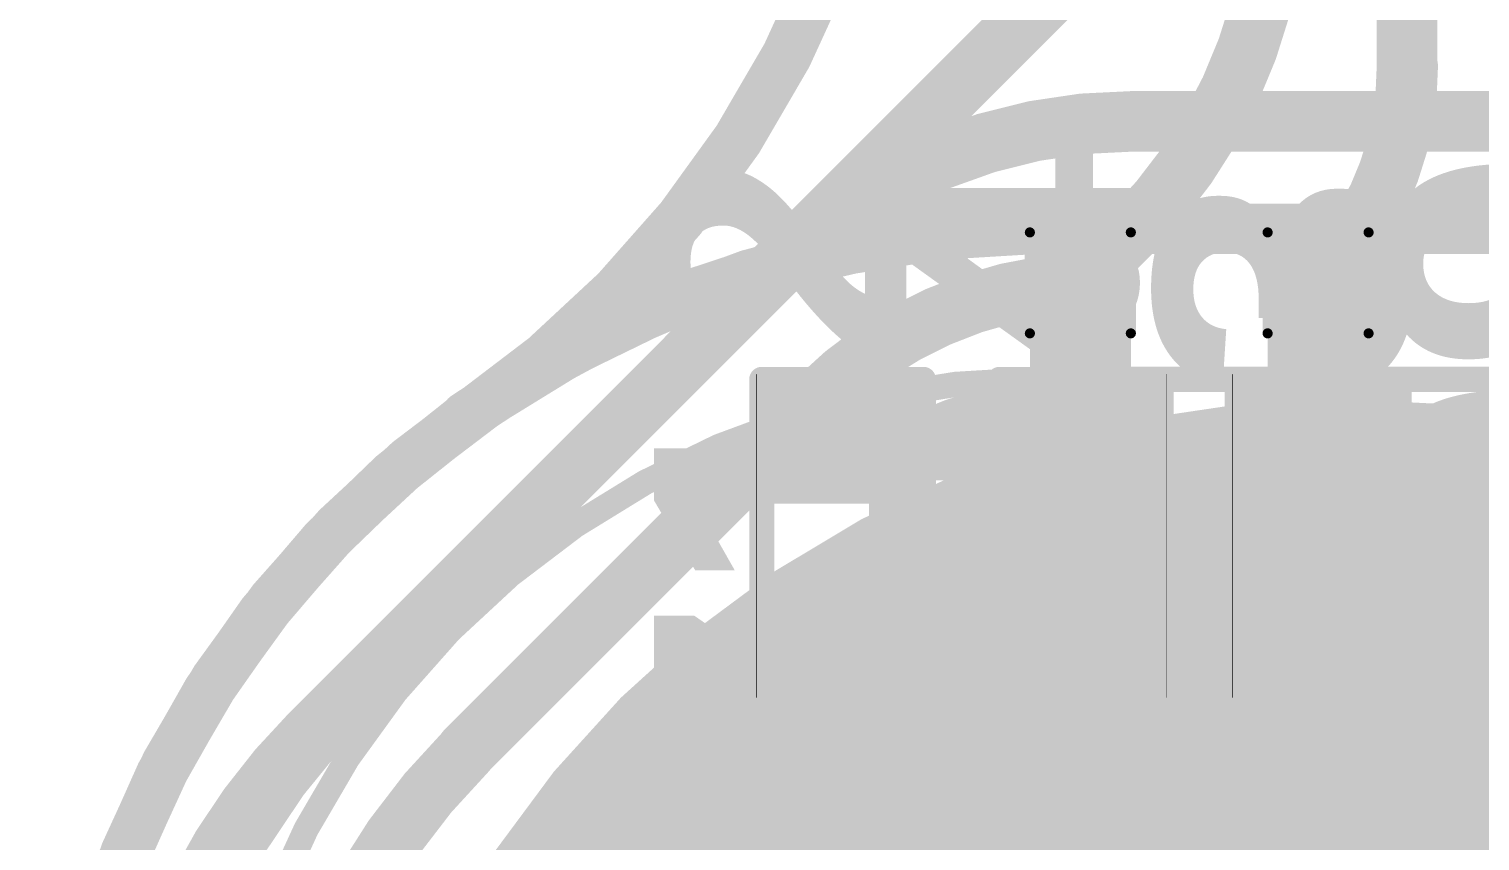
# Model space of a CAD drawing. Header units: inches. Extents: x -17 to 443, y -40 to 218.
# Drawn here: x 12.55 to 19.85, y 26.48 to 30.56 of the extents above; entities that cross this region are included whole.
import ezdxf

# ---------------------------------------------------------------- set-up
doc = ezdxf.new("R2010")
doc.units = ezdxf.units.IN
for name, color, linetype in [('Board Outline', 216, 'Continuous'), ('Bottom Layer', 5, 'Continuous'), ('Bottom Overlay', 54, 'Continuous'), ('Bottom Paste', 16, 'Continuous'), ('Bottom Solder', 6, 'Continuous'), ('Drill Drawing', 1, 'Continuous'), ('Fabrication', 76, 'Continuous'), ('Top Layer', 1, 'Continuous'), ('Top Overlay', 2, 'Continuous'), ('Top Paste', 8, 'Continuous'), ('Top Solder', 216, 'Continuous'), ('Via Holes', 16, 'Continuous')]:
    doc.layers.add(name, color=color, linetype=linetype)
doc.styles.add('Arial Black_Bold', font='', dxfattribs={"height": 0.2})
doc.styles.get('Arial Black_Bold').set_extended_font_data('Arial Black', bold=True)

# ---------------------------------------------------------------- blocks, each defined once
blk = doc.blocks.new('S______B______0402_36')
at = {"layer": 'Top Layer'}
for points in [[(-0.6985, -0.3175), (-0.6985, 0.3174999999999999), (-0.2413000000000001, 0.3175), (-0.2412999999999999, -0.3174999999999999)], [(0.2413025400000001, -0.3175), (0.2413025399999999, 0.3174999999999999), (0.6985025399999999, 0.3175), (0.6985025399999999, -0.3174999999999999)]]:
    blk.add_hatch(color=1, dxfattribs=at).paths.add_polyline_path(points)
at = {"layer": 'Top Paste'}
for points in [[(-0.6985, -0.3175), (-0.6985, 0.3174999999999999), (-0.2413000000000001, 0.3175), (-0.2412999999999999, -0.3174999999999999)], [(0.2413025400000001, -0.3175), (0.2413025399999999, 0.3174999999999999), (0.6985025399999999, 0.3175), (0.6985025399999999, -0.3174999999999999)]]:
    blk.add_hatch(color=8, dxfattribs=at).paths.add_polyline_path(points)
at = {"layer": 'Top Solder'}
for points in [[(-0.75350116, -0.3725011600000001), (-0.75350116, 0.3725011599999999), (-0.18629884, 0.3725011600000001), (-0.1862988399999999, -0.3725011599999999)], [(0.1863013800000001, -0.3725011600000001), (0.1863013799999999, 0.3725011599999999), (0.7535037, 0.3725011600000001), (0.7535037, -0.3725011599999999)]]:
    blk.add_hatch(color=216, dxfattribs=at).paths.add_polyline_path(points)
at = {"layer": 'Top Overlay'}
for points in [[(0.7874, 0.4064, 0.127, 0.127, 0), (-0.7874, 0.4064, 0.127, 0.127, 0)], [(-0.7874, -0.4064, 0.127, 0.127, 0), (-0.7874, 0.4064, 0.127, 0.127, 0)], [(0.7874, -0.4064, 0.127, 0.127, 0), (0.7874, 0.4064, 0.127, 0.127, 0)], [(0.7874, -0.4064, 0.127, 0.127, 0), (-0.7874, -0.4064, 0.127, 0.127, 0)], [(0.8128, -0.4318, 0.0032258, 0.0032258, 0), (-0.8127974599999999, -0.4318, 0.0032258, 0.0032258, 0)]]:
    blk.add_lwpolyline(points, format="xyseb", dxfattribs=at)
for points in [[(-0.8191499999999999, 0.4064, 0.0635, 0.0635, 1), (-0.7556499999999999, 0.4064, 0.0635, 0.0635, 1)], [(-0.8191499999999999, 0.4064, 0.0635, 0.0635, 1), (-0.7556499999999999, 0.4064, 0.0635, 0.0635, 1)], [(0.7556499999999999, 0.4064, 0.0635, 0.0635, 1), (0.8191499999999999, 0.4064, 0.0635, 0.0635, 1)], [(0.7556499999999999, 0.4064, 0.0635, 0.0635, 1), (0.8191499999999999, 0.4064, 0.0635, 0.0635, 1)], [(-0.8191499999999999, -0.4064, 0.0635, 0.0635, 1), (-0.7556499999999999, -0.4064, 0.0635, 0.0635, 1)], [(-0.8191499999999999, -0.4064, 0.0635, 0.0635, 1), (-0.7556499999999999, -0.4064, 0.0635, 0.0635, 1)], [(0.7556499999999999, -0.4064, 0.0635, 0.0635, 1), (0.8191499999999999, -0.4064, 0.0635, 0.0635, 1)], [(0.7556499999999999, -0.4064, 0.0635, 0.0635, 1), (0.8191499999999999, -0.4064, 0.0635, 0.0635, 1)], [(-0.8136026399999999, -0.4318, 0.0016129, 0.0016129, 1), (-0.81199228, -0.4318, 0.0016129, 0.0016129, 1)], [(0.8119948199999999, -0.4318, 0.0016129, 0.0016129, 1), (0.81360518, -0.4318, 0.0016129, 0.0016129, 1)]]:
    blk.add_lwpolyline(points, format="xyseb", close=True, dxfattribs=at)
blk = doc.blocks.new('SEMG_PAD_B_65')
at = {"layer": 'Bottom Layer'}
h = blk.add_hatch(color=5, dxfattribs=at)
edge = h.paths.add_edge_path()
edge.add_arc((2.794e-05, -9.98718602), 5.00000016, 0, 360)
at = {"layer": 'Bottom Paste'}
h = blk.add_hatch(color=16, dxfattribs=at)
edge = h.paths.add_edge_path()
edge.add_arc((2.794e-05, -9.98718602), 5.00000016, 0, 360)
at = {"layer": 'Bottom Solder'}
h = blk.add_hatch(color=6, dxfattribs=at)
edge = h.paths.add_edge_path()
edge.add_arc((2.794e-05, -9.98718602), 5.10160016, 0, 360)
at = {"layer": 'Bottom Overlay'}
for points in [[(5.683262699999999, -10.9657134, 0.127, 0.127, -0.4142135623730934), (1.53071576, -15.21263658, 0.127, 0.127, 0)], [(1.53071576, -15.21263658, 0.127, 0.127, 0), (-1.53065988, -15.21263658, 0.127, 0.127, 0)]]:
    blk.add_lwpolyline(points, format="xyseb", dxfattribs=at)
blk.add_lwpolyline([(1.49896576, -15.21263658, 0.0635, 0.0635, 1), (1.56246576, -15.21263658, 0.0635, 0.0635, 1)], format="xyseb", close=True, dxfattribs=at)
blk.add_lwpolyline([(1.49896576, -15.21263658, 0.0635, 0.0635, 1), (1.56246576, -15.21263658, 0.0635, 0.0635, 1)], format="xyseb", close=True, dxfattribs=at)
blk = doc.blocks.new('S______B______0402_98')
at = {"layer": 'Top Layer'}
for points in [[(-0.6985, -0.3175), (-0.6985, 0.3175), (-0.2412999999999999, 0.3175), (-0.2413, -0.3175)], [(0.2412999999999999, -0.3175), (0.2413, 0.3175), (0.6985, 0.3175), (0.6985, -0.3175)]]:
    blk.add_hatch(color=1, dxfattribs=at).paths.add_polyline_path(points)
at = {"layer": 'Top Paste'}
for points in [[(-0.6985, -0.3175), (-0.6985, 0.3175), (-0.2412999999999999, 0.3175), (-0.2413, -0.3175)], [(0.2412999999999999, -0.3175), (0.2413, 0.3175), (0.6985, 0.3175), (0.6985, -0.3175)]]:
    blk.add_hatch(color=8, dxfattribs=at).paths.add_polyline_path(points)
at = {"layer": 'Top Solder'}
for points in [[(-0.75350116, -0.37250116), (-0.75350116, 0.37250116), (-0.1862988399999999, 0.37250116), (-0.18629884, -0.37250116)], [(0.1862988399999999, -0.37250116), (0.18629884, 0.37250116), (0.75350116, 0.37250116), (0.75350116, -0.37250116)]]:
    blk.add_hatch(color=216, dxfattribs=at).paths.add_polyline_path(points)
at = {"layer": 'Top Overlay'}
for points in [[(-0.7874, 0.4064, 0.127, 0.127, 0), (0.7874, 0.4064, 0.127, 0.127, 0)], [(-0.7874, 0.4064, 0.127, 0.127, 0), (-0.7874, -0.4064, 0.127, 0.127, 0)], [(0.7874, 0.4064, 0.127, 0.127, 0), (0.7874, -0.4064, 0.127, 0.127, 0)], [(-0.7874, -0.4064, 0.127, 0.127, 0), (0.7874, -0.4064, 0.127, 0.127, 0)], [(-0.8128, -0.4318, 0.0032258, 0.0032258, 0), (0.8128, -0.4318, 0.0032258, 0.0032258, 0)]]:
    blk.add_lwpolyline(points, format="xyseb", dxfattribs=at)
for points in [[(-0.8191499999999999, 0.4064, 0.0635, 0.0635, 1), (-0.7556499999999999, 0.4064, 0.0635, 0.0635, 1)], [(-0.8191499999999999, 0.4064, 0.0635, 0.0635, 1), (-0.7556499999999999, 0.4064, 0.0635, 0.0635, 1)], [(0.7556499999999999, 0.4064, 0.0635, 0.0635, 1), (0.8191499999999999, 0.4064, 0.0635, 0.0635, 1)], [(0.7556499999999999, 0.4064, 0.0635, 0.0635, 1), (0.8191499999999999, 0.4064, 0.0635, 0.0635, 1)], [(-0.8191499999999999, -0.4064, 0.0635, 0.0635, 1), (-0.7556499999999999, -0.4064, 0.0635, 0.0635, 1)], [(-0.8191499999999999, -0.4064, 0.0635, 0.0635, 1), (-0.7556499999999999, -0.4064, 0.0635, 0.0635, 1)], [(0.7556499999999999, -0.4064, 0.0635, 0.0635, 1), (0.8191499999999999, -0.4064, 0.0635, 0.0635, 1)], [(0.7556499999999999, -0.4064, 0.0635, 0.0635, 1), (0.8191499999999999, -0.4064, 0.0635, 0.0635, 1)], [(-0.81360518, -0.4318, 0.0016129, 0.0016129, 1), (-0.8119948199999999, -0.4318, 0.0016129, 0.0016129, 1)], [(0.8119948199999999, -0.4318, 0.0016129, 0.0016129, 1), (0.81360518, -0.4318, 0.0016129, 0.0016129, 1)]]:
    blk.add_lwpolyline(points, format="xyseb", close=True, dxfattribs=at)
blk = doc.blocks.new('S______B______0402_99')
at = {"layer": 'Top Layer'}
for points in [[(-0.6985, -0.3175), (-0.6985, 0.3174999999999999), (-0.2413000000000001, 0.3175), (-0.2412999999999999, -0.3174999999999999)], [(0.2413025400000001, -0.3175), (0.2413025399999999, 0.3174999999999999), (0.6985025399999999, 0.3175), (0.6985025399999999, -0.3174999999999999)]]:
    blk.add_hatch(color=1, dxfattribs=at).paths.add_polyline_path(points)
at = {"layer": 'Top Paste'}
for points in [[(-0.6985, -0.3175), (-0.6985, 0.3174999999999999), (-0.2413000000000001, 0.3175), (-0.2412999999999999, -0.3174999999999999)], [(0.2413025400000001, -0.3175), (0.2413025399999999, 0.3174999999999999), (0.6985025399999999, 0.3175), (0.6985025399999999, -0.3174999999999999)]]:
    blk.add_hatch(color=8, dxfattribs=at).paths.add_polyline_path(points)
at = {"layer": 'Top Solder'}
for points in [[(-0.75350116, -0.3725011600000001), (-0.75350116, 0.3725011599999999), (-0.18629884, 0.3725011600000001), (-0.1862988399999999, -0.3725011599999999)], [(0.1863013800000001, -0.3725011600000001), (0.1863013799999999, 0.3725011599999999), (0.7535037, 0.3725011600000001), (0.7535037, -0.3725011599999999)]]:
    blk.add_hatch(color=216, dxfattribs=at).paths.add_polyline_path(points)
at = {"layer": 'Top Overlay'}
for points in [[(0.7874, 0.4064, 0.127, 0.127, 0), (-0.7874, 0.4064, 0.127, 0.127, 0)], [(-0.7874, -0.4064, 0.127, 0.127, 0), (-0.7874, 0.4064, 0.127, 0.127, 0)], [(0.7874, -0.4064, 0.127, 0.127, 0), (0.7874, 0.4064, 0.127, 0.127, 0)], [(0.7874, -0.4064, 0.127, 0.127, 0), (-0.7874, -0.4064, 0.127, 0.127, 0)], [(0.8128, -0.4318, 0.0032258, 0.0032258, 0), (-0.8127974599999999, -0.4318, 0.0032258, 0.0032258, 0)]]:
    blk.add_lwpolyline(points, format="xyseb", dxfattribs=at)
for points in [[(-0.8191499999999999, 0.4064, 0.0635, 0.0635, 1), (-0.7556499999999999, 0.4064, 0.0635, 0.0635, 1)], [(-0.8191499999999999, 0.4064, 0.0635, 0.0635, 1), (-0.7556499999999999, 0.4064, 0.0635, 0.0635, 1)], [(0.7556499999999999, 0.4064, 0.0635, 0.0635, 1), (0.8191499999999999, 0.4064, 0.0635, 0.0635, 1)], [(0.7556499999999999, 0.4064, 0.0635, 0.0635, 1), (0.8191499999999999, 0.4064, 0.0635, 0.0635, 1)], [(-0.8191499999999999, -0.4064, 0.0635, 0.0635, 1), (-0.7556499999999999, -0.4064, 0.0635, 0.0635, 1)], [(-0.8191499999999999, -0.4064, 0.0635, 0.0635, 1), (-0.7556499999999999, -0.4064, 0.0635, 0.0635, 1)], [(0.7556499999999999, -0.4064, 0.0635, 0.0635, 1), (0.8191499999999999, -0.4064, 0.0635, 0.0635, 1)], [(0.7556499999999999, -0.4064, 0.0635, 0.0635, 1), (0.8191499999999999, -0.4064, 0.0635, 0.0635, 1)], [(-0.8136026399999999, -0.4318, 0.0016129, 0.0016129, 1), (-0.81199228, -0.4318, 0.0016129, 0.0016129, 1)], [(0.8119948199999999, -0.4318, 0.0016129, 0.0016129, 1), (0.81360518, -0.4318, 0.0016129, 0.0016129, 1)]]:
    blk.add_lwpolyline(points, format="xyseb", close=True, dxfattribs=at)
at = {"layer": 'Top Overlay', "style": 'Arial Black_Bold'}
blk.add_text('SB703', height=1.27, rotation=-180, dxfattribs=at).set_placement((4.38811162, 0.44853352))

msp = doc.modelspace()

# ---------------------------------------------------------------- hatches: boundary and pattern name
at = {"layer": 'Bottom Layer'}
h = msp.add_hatch(color=5, dxfattribs=at)
edge = h.paths.add_edge_path()
edge.add_arc((17.83641594, 29.28749032), 0.2999994, 0, 360)
h = msp.add_hatch(color=5, dxfattribs=at)
edge = h.paths.add_edge_path()
edge.add_arc((19.03268736, 29.28749286), 0.2999994, 0, 360)
at = {"layer": 'Top Layer'}
h = msp.add_hatch(color=1, dxfattribs=at)
edge = h.paths.add_edge_path()
edge.add_arc((17.83641594, 29.28749032), 0.2999994, 0, 360)
h = msp.add_hatch(color=1, dxfattribs=at)
edge = h.paths.add_edge_path()
edge.add_arc((19.03268736, 29.28749286), 0.2999994, 0, 360)
at = {"layer": 'Via Holes'}
h = msp.add_hatch(color=7, dxfattribs=at)
edge = h.paths.add_edge_path()
edge.add_arc((17.83641594, 29.28749032), 0.1499997, 0, 360)
h = msp.add_hatch(color=7, dxfattribs=at)
edge = h.paths.add_edge_path()
edge.add_arc((19.03268736, 29.28749286), 0.1499997, 0, 360)

# ---------------------------------------------------------------- linework, layer by layer
at = {"layer": 'Board Outline'}
for points in [[(16.92199308, 32.79238044, 0.127, 0.127, -0.2500687460615742), (14.75341728, 28.61523106, 0.127, 0.127, 0)], [(12.67421646, 24.50402262, 0.127, 0.127, -0.2441754300213252), (14.75194408, 28.61727575999999, 0.127, 0.127, 0)]]:
    msp.add_lwpolyline(points, format="xyseb", dxfattribs=at)
for points in [[(14.72019408, 28.61727575999999, 0.0635, 0.0635, 1), (14.78369408, 28.61727575999999, 0.0635, 0.0635, 1)], [(14.72166728, 28.61523106, 0.0635, 0.0635, 1), (14.78516728, 28.61523106, 0.0635, 0.0635, 1)]]:
    msp.add_lwpolyline(points, format="xyseb", close=True, dxfattribs=at)
at = {"layer": 'Bottom Layer'}
for points in [[(19.47947082, 30.36612418, 0.3048, 0.3048, 0), (19.47947082, 55.73657382, 0.3048, 0.3048, 0)], [(18.82946958, 31.33264752, 0.3048, 0.3048, -0.198912367379658), (18.08552136, 29.53659574, 0.3048, 0.3048, 0)], [(13.96623826, 27.01932365999999, 0.3048, 0.3048, 0), (17.6970182, 30.75010106, 0.3048, 0.3048, 0)], [(19.48341036, 30.3756314, 0.3048, 0.3048, -0.198912367379658), (19.03268736, 29.28749032, 0.3048, 0.3048, 0)], [(19.47947082, 30.36612418, 0.3048, 0.3048, -0.198912367379658), (19.03268736, 29.28749286, 0.3048, 0.3048, 0)], [(17.83641594, 29.28749032, 0.3048, 0.3048, 0), (18.08552136, 29.53659574, 0.3048, 0.3048, 0)], [(16.5130988, 28.69983338, 0.3048, 0.3048, -0.1858357086399602), (17.83641594, 29.28749032, 0.3048, 0.3048, 0)], [(14.7457287, 26.93246328, 0.3048, 0.3048, 0), (16.5130988, 28.69983338, 0.3048, 0.3048, 0)], [(13.39807328, 26.23687412, 0.3048, 0.3048, -0.07877396736360434), (13.96570486, 27.01879026, 0.3048, 0.3048, 0)], [(13.96570486, 27.01879026, 0.3048, 0.3048, -6.112010334763618e-05), (13.96623826, 27.01932365999999, 0.3048, 0.3048, 0)], [(13.79348778, 24.63183542, 0.3048, 0.3048, -0.1989795431283382), (14.7457287, 26.92990042, 0.3048, 0.3048, 0)]]:
    msp.add_lwpolyline(points, format="xyseb", dxfattribs=at)
for points in [[(19.40327082, 30.36612418, 0.1524, 0.1524, 1), (19.55567082, 30.36612418, 0.1524, 0.1524, 1)], [(19.40327082, 30.36612418, 0.1524, 0.1524, 1), (19.55567082, 30.36612418, 0.1524, 0.1524, 1)], [(19.40721036, 30.3756314, 0.1524, 0.1524, 1), (19.55961036, 30.3756314, 0.1524, 0.1524, 1)], [(18.00932136, 29.53659574, 0.1524, 0.1524, 1), (18.16172136, 29.53659574, 0.1524, 0.1524, 1)], [(18.00932136, 29.53659574, 0.1524, 0.1524, 1), (18.16172136, 29.53659574, 0.1524, 0.1524, 1)], [(17.76021594, 29.28749032, 0.1524, 0.1524, 1), (17.91261594, 29.28749032, 0.1524, 0.1524, 1)], [(17.76021594, 29.28749032, 0.1524, 0.1524, 1), (17.91261594, 29.28749032, 0.1524, 0.1524, 1)], [(18.95648736, 29.28749286, 0.1524, 0.1524, 1), (19.10888736, 29.28749286, 0.1524, 0.1524, 1)], [(18.95648736, 29.28749032, 0.1524, 0.1524, 1), (19.10888736, 29.28749032, 0.1524, 0.1524, 1)], [(16.4368988, 28.69983338, 0.1524, 0.1524, 1), (16.5892988, 28.69983338, 0.1524, 0.1524, 1)], [(16.4368988, 28.69983338, 0.1524, 0.1524, 1), (16.5892988, 28.69983338, 0.1524, 0.1524, 1)], [(13.88950486, 27.01879026, 0.1524, 0.1524, 1), (14.04190486, 27.01879026, 0.1524, 0.1524, 1)], [(13.88950486, 27.01879026, 0.1524, 0.1524, 1), (14.04190486, 27.01879026, 0.1524, 0.1524, 1)], [(13.89003826, 27.01932365999999, 0.1524, 0.1524, 1), (14.04243826, 27.01932365999999, 0.1524, 0.1524, 1)], [(13.89003826, 27.01932365999999, 0.1524, 0.1524, 1), (14.04243826, 27.01932365999999, 0.1524, 0.1524, 1)], [(14.6695287, 26.93246328, 0.1524, 0.1524, 1), (14.8219287, 26.93246328, 0.1524, 0.1524, 1)], [(14.6695287, 26.92990042, 0.1524, 0.1524, 1), (14.8219287, 26.92990042, 0.1524, 0.1524, 1)]]:
    msp.add_lwpolyline(points, format="xyseb", close=True, dxfattribs=at)
at = {"layer": 'Drill Drawing'}
for points in [[(17.58241594, 29.54149032, 0.0508, 0.0508, 0), (18.09041594, 29.54149032, 0.0508, 0.0508, 0)], [(17.58241594, 29.03349031999999, 0.0508, 0.0508, 0), (17.58241594, 29.54149032, 0.0508, 0.0508, 0)], [(18.09041594, 29.03349031999999, 0.0508, 0.0508, 0), (18.09041594, 29.54149032, 0.0508, 0.0508, 0)], [(18.77868736, 29.54149286, 0.0508, 0.0508, 0), (19.28668736, 29.54149286, 0.0508, 0.0508, 0)], [(18.77868736, 29.03349286, 0.0508, 0.0508, 0), (18.77868736, 29.54149286, 0.0508, 0.0508, 0)], [(19.28668736, 29.03349286, 0.0508, 0.0508, 0), (19.28668736, 29.54149286, 0.0508, 0.0508, 0)], [(17.58241594, 29.03349031999999, 0.0508, 0.0508, 0), (18.09041594, 29.03349031999999, 0.0508, 0.0508, 0)], [(18.77868736, 29.03349286, 0.0508, 0.0508, 0), (19.28668736, 29.03349286, 0.0508, 0.0508, 0)]]:
    msp.add_lwpolyline(points, format="xyseb", dxfattribs=at)
for points in [[(17.56971594, 29.54149032, 0.0254, 0.0254, 1), (17.59511594, 29.54149032, 0.0254, 0.0254, 1)], [(17.56971594, 29.54149032, 0.0254, 0.0254, 1), (17.59511594, 29.54149032, 0.0254, 0.0254, 1)], [(18.07771594, 29.54149032, 0.0254, 0.0254, 1), (18.10311594, 29.54149032, 0.0254, 0.0254, 1)], [(18.07771594, 29.54149032, 0.0254, 0.0254, 1), (18.10311594, 29.54149032, 0.0254, 0.0254, 1)], [(18.76598736, 29.54149286, 0.0254, 0.0254, 1), (18.79138736, 29.54149286, 0.0254, 0.0254, 1)], [(18.76598736, 29.54149286, 0.0254, 0.0254, 1), (18.79138736, 29.54149286, 0.0254, 0.0254, 1)], [(19.27398736, 29.54149286, 0.0254, 0.0254, 1), (19.29938736, 29.54149286, 0.0254, 0.0254, 1)], [(19.27398736, 29.54149286, 0.0254, 0.0254, 1), (19.29938736, 29.54149286, 0.0254, 0.0254, 1)], [(17.56971594, 29.03349031999999, 0.0254, 0.0254, 1), (17.59511594, 29.03349031999999, 0.0254, 0.0254, 1)], [(17.56971594, 29.03349031999999, 0.0254, 0.0254, 1), (17.59511594, 29.03349031999999, 0.0254, 0.0254, 1)], [(18.07771594, 29.03349031999999, 0.0254, 0.0254, 1), (18.10311594, 29.03349031999999, 0.0254, 0.0254, 1)], [(18.07771594, 29.03349031999999, 0.0254, 0.0254, 1), (18.10311594, 29.03349031999999, 0.0254, 0.0254, 1)], [(18.76598736, 29.03349286, 0.0254, 0.0254, 1), (18.79138736, 29.03349286, 0.0254, 0.0254, 1)], [(18.76598736, 29.03349286, 0.0254, 0.0254, 1), (18.79138736, 29.03349286, 0.0254, 0.0254, 1)], [(19.27398736, 29.03349286, 0.0254, 0.0254, 1), (19.29938736, 29.03349286, 0.0254, 0.0254, 1)], [(19.27398736, 29.03349286, 0.0254, 0.0254, 1), (19.29938736, 29.03349286, 0.0254, 0.0254, 1)]]:
    msp.add_lwpolyline(points, format="xyseb", close=True, dxfattribs=at)
at = {"layer": 'Fabrication'}
for points in [[(16.92199308, 32.79238044, 0.254, 0.254, -0.2500687460615742), (14.75341728, 28.61523106, 0.254, 0.254, 0)], [(12.67402088, 24.50396674, 0.254, 0.254, -0.414213562373093), (17.6175289, 29.55982912, 0.254, 0.254, 0)], [(14.74455522, 28.61521836, 0.254, 0.254, -0.1546127337349249), (17.61316772, 29.55958528, 0.254, 0.254, 0)], [(17.61316772, 29.55958528, 0.254, 0.254, 0), (20.69252148, 29.55958528, 0.254, 0.254, 0)], [(17.6175289, 29.55982912, 0.254, 0.254, 0), (20.69688266, 29.55982912, 0.254, 0.254, 0)], [(12.67421646, 24.50403532, 0.254, 0.254, -0.2441754300213252), (14.75194408, 28.61728846, 0.254, 0.254, 0)]]:
    msp.add_lwpolyline(points, format="xyseb", dxfattribs=at)
for points in [[(17.54966772, 29.55958528, 0.127, 0.127, 1), (17.67666772, 29.55958528, 0.127, 0.127, 1)], [(17.54966772, 29.55958528, 0.127, 0.127, 1), (17.67666772, 29.55958528, 0.127, 0.127, 1)], [(17.5540289, 29.55982912, 0.127, 0.127, 1), (17.6810289, 29.55982912, 0.127, 0.127, 1)], [(17.5540289, 29.55982912, 0.127, 0.127, 1), (17.6810289, 29.55982912, 0.127, 0.127, 1)], [(24.15097786, 23.5761911, 0.254, 0.254, 1), (14.15097754, 23.5761911, 0.254, 0.254, 1)], [(14.68105522, 28.61521836, 0.127, 0.127, 1), (14.80805522, 28.61521836, 0.127, 0.127, 1)], [(14.68844408, 28.61728846, 0.127, 0.127, 1), (14.81544408, 28.61728846, 0.127, 0.127, 1)], [(14.68991728, 28.61523106, 0.127, 0.127, 1), (14.81691728, 28.61523106, 0.127, 0.127, 1)]]:
    msp.add_lwpolyline(points, format="xyseb", close=True, dxfattribs=at)
at = {"layer": 'Top Layer'}
for points in [[(16.3032567, 29.3563421, 0.3048, 0.3048, -0.198912367379658), (18.09930848, 30.10029032, 0.3048, 0.3048, 0)], [(18.09930848, 30.10029032, 0.3048, 0.3048, 0), (20.96460374, 30.10029032, 0.3048, 0.3048, 0)], [(14.05818626, 27.11127166, 0.3048, 0.3048, 0), (16.3032567, 29.3563421, 0.3048, 0.3048, 0)], [(17.83641594, 28.56029086, 0.508, 0.508, 0), (17.83641594, 29.28749032, 0.508, 0.508, 0)], [(19.03268736, 28.5602934, 0.508, 0.508, 0), (19.03268736, 29.28749286, 0.508, 0.508, 0)], [(16.64014452, 28.48409086, 0.3809999999999999, 0.3809999999999999, 0), (17.83641594, 28.48409086, 0.3809999999999999, 0.3809999999999999, 0)], [(19.03268736, 28.48409086, 0.3048, 0.3048, 0), (19.19778736, 28.40789086, 0.3048, 0.3048, 0)], [(19.19778736, 28.40789086, 0.3048, 0.3048, 0), (19.58823362, 28.001722, 0.3048, 0.3048, 0)], [(19.58823616, 28.001722, 0.3048, 0.3048, -0.1899414445800947), (19.6803518, 27.77779052, 0.3048, 0.3048, 0)], [(19.68034926, 27.77779052, 0.3048, 0.3048, 0), (19.68119, 27.72128568, 0.3048, 0.3048, 0)], [(19.68119, 25.32422418, 0.3048, 0.3048, 0), (19.68119, 27.72128568, 0.3048, 0.3048, 0)], [(16.64014452, 23.39189886, 0.508, 0.508, 0), (16.64014452, 27.49580988, 0.508, 0.508, 0)], [(16.59029956, 27.41865484, 0.3048, 0.3048, 0), (16.59029956, 27.54429086, 0.3048, 0.3048, 0)], [(17.83641594, 27.54429086, 0.3048, 0.3048, -0.1989123479952574), (18.55008736, 25.8213352, 0.3048, 0.3048, 0)], [(19.03268736, 27.54428832, 0.3048, 0.3048, 0), (19.04765304, 27.54428832, 0.3048, 0.3048, 0)], [(19.04765304, 27.54428832, 0.3048, 0.3048, 0), (19.12385304, 27.46808832, 0.3048, 0.3048, 0)], [(19.12385304, 19.3759328, 0.3048, 0.3048, 0), (19.12385304, 27.46808832, 0.3048, 0.3048, 0)], [(13.23707792, 25.7516122, 0.3048, 0.3048, -0.09433977142784497), (14.05818372, 27.11126912, 0.3048, 0.3048, 0)]]:
    msp.add_lwpolyline(points, format="xyseb", dxfattribs=at)
for points in [[(18.02310848, 30.10029032, 0.1524, 0.1524, 1), (18.17550848, 30.10029032, 0.1524, 0.1524, 1)], [(18.02310848, 30.10029032, 0.1524, 0.1524, 1), (18.17550848, 30.10029032, 0.1524, 0.1524, 1)], [(16.2270567, 29.3563421, 0.1524, 0.1524, 1), (16.3794567, 29.3563421, 0.1524, 0.1524, 1)], [(16.2270567, 29.3563421, 0.1524, 0.1524, 1), (16.3794567, 29.3563421, 0.1524, 0.1524, 1)], [(17.70941594, 29.28749032, 0.254, 0.254, 1), (17.96341594, 29.28749032, 0.254, 0.254, 1)], [(18.90568736, 29.28749286, 0.254, 0.254, 1), (19.15968736, 29.28749286, 0.254, 0.254, 1)], [(17.70941594, 28.56029086, 0.254, 0.254, 1), (17.96341594, 28.56029086, 0.254, 0.254, 1)], [(18.90568736, 28.5602934, 0.254, 0.254, 1), (19.15968736, 28.5602934, 0.254, 0.254, 1)], [(16.54489452, 28.48409086, 0.1905, 0.1905, 1), (16.73539452, 28.48409086, 0.1905, 0.1905, 1)], [(17.74116594, 28.48409086, 0.1905, 0.1905, 1), (17.93166594, 28.48409086, 0.1905, 0.1905, 1)], [(18.95648736, 28.48409086, 0.1524, 0.1524, 1), (19.10888736, 28.48409086, 0.1524, 0.1524, 1)], [(19.12158736, 28.40789086, 0.1524, 0.1524, 1), (19.27398736, 28.40789086, 0.1524, 0.1524, 1)], [(19.12158736, 28.40789086, 0.1524, 0.1524, 1), (19.27398736, 28.40789086, 0.1524, 0.1524, 1)], [(19.51203362, 28.001722, 0.1524, 0.1524, 1), (19.66443362, 28.001722, 0.1524, 0.1524, 1)], [(19.51203616, 28.001722, 0.1524, 0.1524, 1), (19.66443616, 28.001722, 0.1524, 0.1524, 1)], [(19.60414926, 27.77779052, 0.1524, 0.1524, 1), (19.75654926, 27.77779052, 0.1524, 0.1524, 1)], [(19.6041518, 27.77779052, 0.1524, 0.1524, 1), (19.7565518, 27.77779052, 0.1524, 0.1524, 1)], [(19.60499, 27.72128568, 0.1524, 0.1524, 1), (19.75739, 27.72128568, 0.1524, 0.1524, 1)], [(19.60499, 27.72128568, 0.1524, 0.1524, 1), (19.75739, 27.72128568, 0.1524, 0.1524, 1)], [(16.51314452, 27.49580988, 0.254, 0.254, 1), (16.76714452, 27.49580988, 0.254, 0.254, 1)], [(16.51409956, 27.54429086, 0.1524, 0.1524, 1), (16.66649956, 27.54429086, 0.1524, 0.1524, 1)], [(17.76021594, 27.54429086, 0.1524, 0.1524, 1), (17.91261594, 27.54429086, 0.1524, 0.1524, 1)], [(18.95648736, 27.54428832, 0.1524, 0.1524, 1), (19.10888736, 27.54428832, 0.1524, 0.1524, 1)], [(18.97145304, 27.54428832, 0.1524, 0.1524, 1), (19.12385304, 27.54428832, 0.1524, 0.1524, 1)], [(18.97145304, 27.54428832, 0.1524, 0.1524, 1), (19.12385304, 27.54428832, 0.1524, 0.1524, 1)], [(19.04765304, 27.46808832, 0.1524, 0.1524, 1), (19.20005304, 27.46808832, 0.1524, 0.1524, 1)], [(19.04765304, 27.46808832, 0.1524, 0.1524, 1), (19.20005304, 27.46808832, 0.1524, 0.1524, 1)], [(16.51409956, 27.41865484, 0.1524, 0.1524, 1), (16.66649956, 27.41865484, 0.1524, 0.1524, 1)], [(13.98198372, 27.11126912, 0.1524, 0.1524, 1), (14.13438372, 27.11126912, 0.1524, 0.1524, 1)], [(13.98198626, 27.11127166, 0.1524, 0.1524, 1), (14.13438626, 27.11127166, 0.1524, 0.1524, 1)]]:
    msp.add_lwpolyline(points, format="xyseb", close=True, dxfattribs=at)

# ---------------------------------------------------------------- block references
for name, p, rotation in [('S______B______0402_99', (19.03268736, 28.01419086), 270), ('SEMG_PAD_B_65', (19.15100564, 13.58900508), 180), ('S______B______0402_36', (16.64014452, 28.0141934), 270), ('S______B______0402_98', (17.83641594, 28.01419086), 90)]:
    msp.add_blockref(name, p, dxfattribs=dict(rotation=rotation))

# ---------------------------------------------------------------- texts
at = {"layer": 'Top Overlay', "style": 'Arial Black_Bold'}
for s, p in [('SB704', (18.15794692, 23.7530767)), ('SB712', (16.96167804, 23.75307924)), ('SB709', (20.65208976, 23.7530767)), ('SB703', (19.4917822, 23.62607924))]:
    msp.add_text(s, height=1.27, rotation=90, dxfattribs=at).set_placement(p)

doc.saveas('drawing.dxf')
